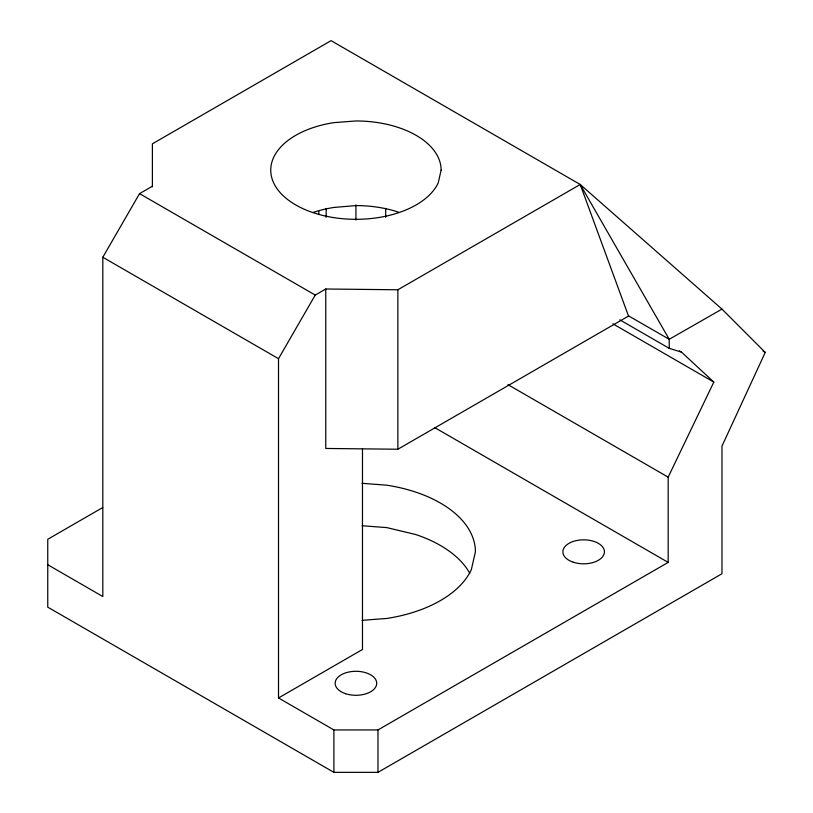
<?xml version="1.0" encoding="UTF-8"?>
<svg xmlns="http://www.w3.org/2000/svg" width="813" height="813" viewBox="0 0 813 813"><rect width="100%" height="100%" fill="white"/><g stroke="black" fill="none" stroke-linecap="round" stroke-linejoin="round"><path stroke-width="1.22" d="M152.397 186.838L152.397 143.81L331.074 40.65L580.218 184.49L721.974 309.113L765.246 352.405L721.974 446.093L721.974 573.744L377.974 772.35L333.899 772.35L47.754 607.148L47.754 539.293L102.712 507.556M681.548 352.151L669.221 348.34L669.221 339.295L580.218 184.49L397.872 289.774L325.749 289.001L315.241 295.068L278.513 358.685L278.513 697.961L333.899 729.942L377.974 729.942L668.174 562.393L668.174 477.15L713.824 382.09L681.548 352.151L679.353 350.881M47.754 564.73L102.814 596.529L102.814 257.254L139.541 193.636L152.397 186.218M325.749 289.001L325.749 448.461L397.872 449.233L628.52 316.064L580.218 184.49M278.513 697.961L362.476 649.485L362.476 448.847M721.974 309.113L669.221 339.295L628.49 315.83M362.12 620.329L386.856 618.449A119.46 68.973 0 0 0 471.327 569.679L475.402 551.824A119.46 68.973 0 0 0 386.856 485.198L362.019 483.318M362.12 525.737L386.856 527.617L415.667 534.507A119.46 68.973 0 0 1 469.792 573.338M763.051 351.135L765.246 352.405M619.852 319.844L669.221 348.34M612.9 323.818L713.824 382.09M508.003 384.681L668.174 477.15M139.541 193.636L315.241 295.068M434.498 427.486L668.174 562.393M102.814 257.254L278.513 358.685M397.872 289.774L397.872 449.233M385.697 208.392L385.697 217.274M377.974 729.942L377.974 772.35M355.942 204.866L355.942 220.089M333.899 729.942L333.899 772.35M326.176 208.392L326.176 217.274M318.869 211.553L318.869 214.083M313.351 212.366A85.182 49.176 0 0 1 333.889 207.457L355.942 205.577A85.182 49.176 0 0 1 398.533 212.173M441.124 170.141L438.217 182.864A85.182 49.176 0 0 1 295.708 204.917A85.182 49.176 0 0 1 333.889 122.631L355.942 120.964A85.182 49.176 0 0 1 441.124 170.141M345.545 693.682A20.772 11.992 0 0 0 376.714 683.296A20.772 11.992 0 0 0 345.545 672.9A20.772 11.992 0 0 0 345.545 693.682M573.256 562.21A20.772 11.992 0 0 0 604.425 551.824A20.772 11.992 0 0 0 573.256 541.438A20.772 11.992 0 0 0 573.256 562.21"/></g></svg>
